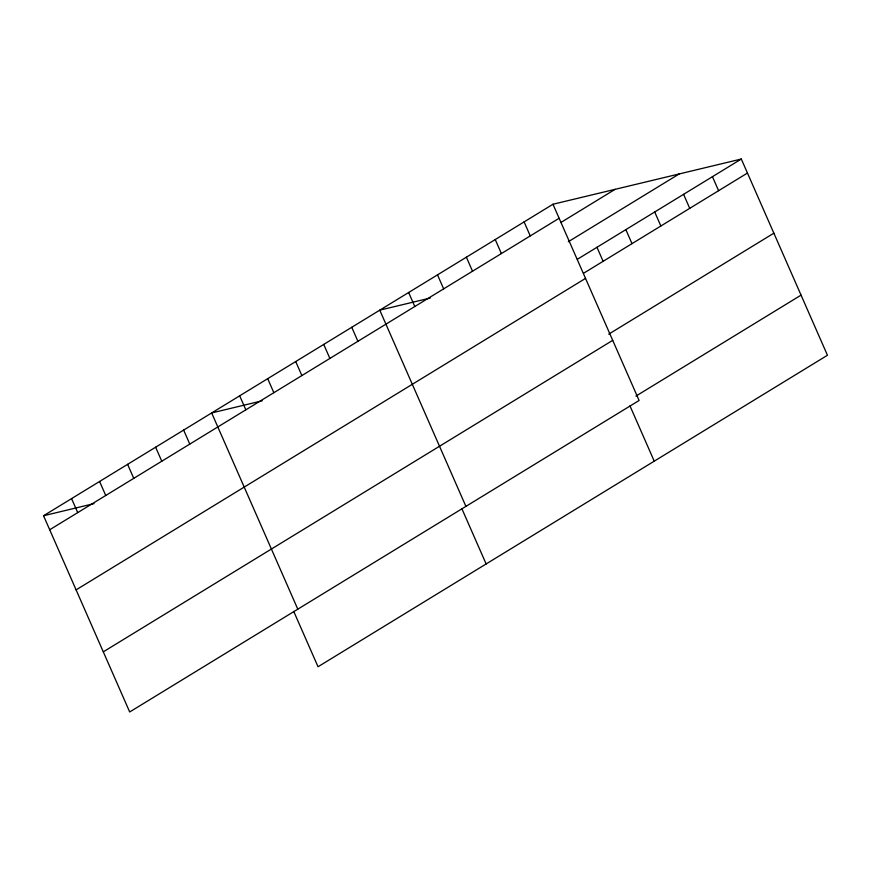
<?xml version="1.0" encoding="UTF-8"?>
<svg xmlns="http://www.w3.org/2000/svg" width="871" height="871" viewBox="0 0 871 871"><rect width="100%" height="100%" fill="white"/><g stroke="black" fill="none" stroke-linecap="round" stroke-linejoin="round"><path stroke-width="1.31" d="M552.976 204.25L639.107 400.475L129.692 711.966L43.55 515.741L552.976 204.25L741.308 159.034L827.45 355.259L318.024 666.75L293.745 611.431M49.701 529.753L559.128 218.262M560.859 222.508L615.122 189.323M568.306 241.735L679.162 173.96M577.342 259.297L741.308 159.034M583.494 273.309L747.46 173.046M76.093 589.885L585.519 278.393M608.742 334.148L773.862 233.178M103.29 651.835L612.716 340.343M635.928 396.098L801.059 295.127M430.274 298.034L379.767 310.152L465.909 506.378M262.16 400.823L211.664 412.941L297.795 609.167M43.55 515.741L94.046 503.612M712.445 176.682L718.597 190.695M683.583 194.342L689.734 208.354M654.709 211.991L660.86 226.003M625.846 229.639L631.998 243.651M596.973 247.288L603.124 261.3M629.962 405.853L654.241 461.173M524.102 221.898L530.254 235.91M495.24 239.547L501.391 253.559M466.377 257.195L472.528 271.208M437.503 274.855L443.655 288.867M408.641 292.504L414.792 306.516M461.848 508.642L486.138 563.962M351.753 327.289L357.905 341.301M323.729 344.415L329.88 358.427M295.715 361.552L301.867 375.564M267.702 378.678L273.842 392.69M239.677 395.815L245.829 409.827M183.639 430.078L189.791 444.09M155.626 447.215L161.777 461.216M127.602 464.341L133.753 478.353M99.588 481.478L105.739 495.49M71.564 498.604L77.715 512.616"/></g></svg>
